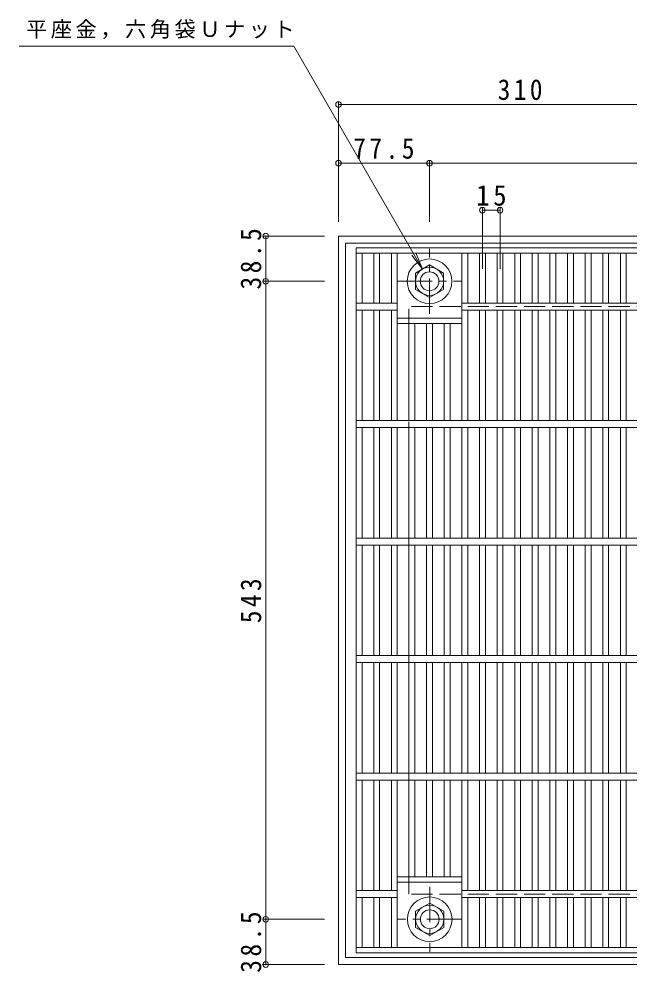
# Model space of a CAD drawing. Units: millimetres at full size, sheet at 1:6. Extents: x -1044 to 1001, y -826 to 728.
# Drawn here: x -1044 to -524, y -158 to 653 of the extents above; entities that cross this region are included whole.
import ezdxf

# ---------------------------------------------------------------- set-up
doc = ezdxf.new("R2010")
doc.units = ezdxf.units.MM
doc.header["$LTSCALE"] = 6
doc.header["$PDMODE"] = 32
doc.header["$PDSIZE"] = 4.8
doc.linetypes.add('CHAIN1', pattern=[8, 5, -1, 1, -1])
doc.linetypes.add('DASHED3', pattern=[4, 3, -1])
for name, color, linetype, lineweight in [('A-1_ピット', 2, 'Continuous', 9), ('A-2_蓋', 3, 'Continuous', 9), ('A-4_寸法', 7, 'Continuous', 9), ('A-5_仕様文', 7, 'Continuous', 9)]:
    doc.layers.add(name, color=color, linetype=linetype, lineweight=lineweight)
doc.styles.add('ＭＳ ゴシック', font='')
doc.styles.get('ＭＳ ゴシック').set_extended_font_data('MS Gothic')

msp = doc.modelspace()

# ---------------------------------------------------------------- linework, layer by layer
at = {"layer": 'A-1_ピット'}
for p, q in [((-771.958, -151.882), (-771.958, 468.118)), ((-151.958, 468.118), (-771.958, 468.118)), ((-765.958, -145.882), (-765.958, 462.118)), ((-157.958, 462.118), (-765.958, 462.118)), ((-706.457, 436.546), (-694.458, 443.474)), ((-694.458, 443.474), (-682.457, 436.546)), ((-706.457, 422.689), (-706.457, 436.546)), ((-682.457, 436.546), (-682.457, 422.689)), ((-694.458, 415.761), (-706.457, 422.689)), ((-682.457, 422.689), (-694.458, 415.761)), ((-706.278, -106.454), (-694.278, -99.525)), ((-694.278, -99.525), (-682.278, -106.454)), ((-706.278, -120.31), (-706.278, -106.454)), ((-682.278, -106.454), (-682.278, -120.31)), ((-694.278, -127.239), (-706.278, -120.31)), ((-682.278, -120.31), (-694.278, -127.239)), ((-157.958, -145.882), (-765.958, -145.882)), ((-151.958, -151.882), (-771.958, -151.882))]:
    msp.add_line(p, q, dxfattribs=at)
at = {"layer": 'A-1_ピット', "linetype": 'CHAIN1'}
for p, q in [((-694.458, 401.981), (-694.458, 457.255)), ((-722.094, 429.618), (-666.821, 429.618)), ((-694.278, -85.746), (-694.278, -141.019)), ((-666.641, -113.382), (-721.914, -113.382))]:
    msp.add_line(p, q, dxfattribs=at)
at = {"layer": 'A-1_ピット', "linetype": 'DASHED3'}
for p, q in [((-711.958, -91.882), (-711.958, 408.119)), ((-211.958, 408.119), (-711.958, 408.119)), ((-211.958, -91.882), (-711.958, -91.882))]:
    msp.add_line(p, q, dxfattribs=at)
at = {"layer": 'A-1_ピット'}
for centre, radius in [((-694.458, 429.618), 19), ((-694.458, 429.618), 12), ((-694.458, 429.618), 8), ((-694.278, -113.382), 19), ((-694.278, -113.382), 12), ((-694.278, -113.382), 8)]:
    msp.add_circle(centre, radius, dxfattribs=at)
at = {"layer": 'A-2_蓋'}
for p, q in [((-756.958, 458.118), (-756.958, -141.882)), ((-756.958, 458.118), (-166.958, 458.118)), ((-756.958, 453.617), (-166.958, 453.617)), ((-751.958, 411.118), (-751.958, 453.617)), ((-741.957, 411.118), (-741.957, 453.617)), ((-736.958, 411.118), (-736.958, 453.617)), ((-726.957, 411.118), (-726.957, 453.617)), ((-721.958, 311.118), (-721.958, 453.617)), ((-666.957, 311.118), (-666.957, 453.617)), ((-661.958, 411.118), (-661.958, 453.617)), ((-651.957, 411.118), (-651.957, 453.617)), ((-646.958, 411.118), (-646.958, 453.617)), ((-636.957, 411.118), (-636.957, 453.617)), ((-631.958, 411.118), (-631.958, 453.617)), ((-621.957, 411.118), (-621.957, 453.617)), ((-616.958, 411.118), (-616.958, 453.617)), ((-606.957, 411.118), (-606.957, 453.617)), ((-601.958, 411.118), (-601.958, 453.617)), ((-591.957, 411.118), (-591.957, 453.617)), ((-586.958, 411.118), (-586.958, 453.617)), ((-576.957, 411.118), (-576.957, 453.617)), ((-571.958, 411.118), (-571.958, 453.617)), ((-561.957, 411.118), (-561.957, 453.617)), ((-556.958, 411.118), (-556.958, 453.617)), ((-546.957, 411.118), (-546.957, 453.617)), ((-541.958, 411.118), (-541.958, 453.617)), ((-531.957, 411.118), (-531.957, 453.617)), ((-526.958, 411.118), (-526.958, 453.617)), ((-721.958, 411.118), (-756.958, 411.118)), ((-256.958, 411.118), (-666.957, 411.118)), ((-721.958, 405.118), (-756.958, 405.118)), ((-751.958, 311.118), (-751.958, 405.118)), ((-741.957, 311.118), (-741.957, 405.118)), ((-736.958, 311.118), (-736.958, 405.118)), ((-726.957, 311.118), (-726.957, 405.118)), ((-721.958, 398.118), (-666.957, 398.118)), ((-256.958, 405.118), (-666.957, 405.118)), ((-661.958, 311.118), (-661.958, 405.118)), ((-651.957, 311.118), (-651.957, 405.118)), ((-646.958, 311.118), (-646.958, 405.118)), ((-636.957, 311.118), (-636.957, 405.118)), ((-631.958, 311.118), (-631.958, 405.118)), ((-621.957, 311.118), (-621.957, 405.118)), ((-616.958, 311.118), (-616.958, 405.118)), ((-606.957, 311.118), (-606.957, 405.118)), ((-601.958, 311.118), (-601.958, 405.118)), ((-591.957, 311.118), (-591.957, 405.118)), ((-586.958, 311.118), (-586.958, 405.118)), ((-576.957, 311.118), (-576.957, 405.118)), ((-571.958, 311.118), (-571.958, 405.118)), ((-561.957, 311.118), (-561.957, 405.118)), ((-556.958, 311.118), (-556.958, 405.118)), ((-546.957, 311.118), (-546.957, 405.118)), ((-541.958, 311.118), (-541.958, 405.118)), ((-531.957, 311.118), (-531.957, 405.118)), ((-526.958, 311.118), (-526.958, 405.118)), ((-721.958, 393.618), (-666.957, 393.618)), ((-711.957, 311.118), (-711.957, 393.618)), ((-706.958, 311.118), (-706.958, 393.618)), ((-696.957, 311.118), (-696.957, 393.618)), ((-691.958, 311.118), (-691.958, 393.618)), ((-681.957, 311.118), (-681.957, 393.618)), ((-676.958, 311.118), (-676.958, 393.618)), ((-166.958, 311.118), (-756.958, 311.118)), ((-166.958, 305.118), (-756.958, 305.118)), ((-751.958, 211.118), (-751.958, 305.118)), ((-741.957, 211.118), (-741.957, 305.118)), ((-736.958, 211.118), (-736.958, 305.118)), ((-726.957, 211.118), (-726.957, 305.118)), ((-721.958, 211.118), (-721.958, 305.118)), ((-711.957, 211.118), (-711.957, 305.118)), ((-706.958, 211.118), (-706.958, 305.118)), ((-696.957, 211.118), (-696.957, 305.118)), ((-691.958, 211.118), (-691.958, 305.118)), ((-681.957, 211.118), (-681.957, 305.118)), ((-676.958, 211.118), (-676.958, 305.118)), ((-666.957, 211.118), (-666.957, 305.118)), ((-661.958, 211.118), (-661.958, 305.118)), ((-651.957, 211.118), (-651.957, 305.118)), ((-646.958, 211.118), (-646.958, 305.118)), ((-636.957, 211.118), (-636.957, 305.118)), ((-631.958, 211.118), (-631.958, 305.118)), ((-621.957, 211.118), (-621.957, 305.118)), ((-616.958, 211.118), (-616.958, 305.118)), ((-606.957, 211.118), (-606.957, 305.118)), ((-601.958, 211.118), (-601.958, 305.118)), ((-591.957, 211.118), (-591.957, 305.118)), ((-586.958, 211.118), (-586.958, 305.118)), ((-576.957, 211.118), (-576.957, 305.118)), ((-571.958, 211.118), (-571.958, 305.118)), ((-561.957, 211.118), (-561.957, 305.118)), ((-556.958, 211.118), (-556.958, 305.118)), ((-546.957, 211.118), (-546.957, 305.118)), ((-541.958, 211.118), (-541.958, 305.118)), ((-531.957, 211.118), (-531.957, 305.118)), ((-526.958, 211.118), (-526.958, 305.118)), ((-166.958, 211.118), (-756.958, 211.118)), ((-166.958, 205.118), (-756.958, 205.118)), ((-751.958, 111.118), (-751.958, 205.118)), ((-741.957, 111.118), (-741.957, 205.118)), ((-736.958, 111.118), (-736.958, 205.118)), ((-726.957, 111.118), (-726.957, 205.118)), ((-721.958, 111.118), (-721.958, 205.118)), ((-711.957, 111.118), (-711.957, 205.118)), ((-706.958, 111.118), (-706.958, 205.118)), ((-696.957, 111.118), (-696.957, 205.118)), ((-691.958, 111.118), (-691.958, 205.118)), ((-681.957, 111.118), (-681.957, 205.118)), ((-676.958, 111.118), (-676.958, 205.118)), ((-666.957, 111.118), (-666.957, 205.118)), ((-661.958, 111.118), (-661.958, 205.118)), ((-651.957, 111.118), (-651.957, 205.118)), ((-646.958, 111.118), (-646.958, 205.118)), ((-636.957, 111.118), (-636.957, 205.118)), ((-631.958, 111.118), (-631.958, 205.118)), ((-621.957, 111.118), (-621.957, 205.118)), ((-616.958, 111.118), (-616.958, 205.118)), ((-606.957, 111.118), (-606.957, 205.118)), ((-601.958, 111.118), (-601.958, 205.118)), ((-591.957, 111.118), (-591.957, 205.118)), ((-586.958, 111.118), (-586.958, 205.118)), ((-576.957, 111.118), (-576.957, 205.118)), ((-571.958, 111.118), (-571.958, 205.118)), ((-561.957, 111.118), (-561.957, 205.118)), ((-556.958, 111.118), (-556.958, 205.118)), ((-546.957, 111.118), (-546.957, 205.118)), ((-541.958, 111.118), (-541.958, 205.118)), ((-531.957, 111.118), (-531.957, 205.118)), ((-526.958, 111.118), (-526.958, 205.118)), ((-166.958, 111.118), (-756.958, 111.118)), ((-166.958, 105.118), (-756.958, 105.118)), ((-751.958, 11.118), (-751.958, 105.118)), ((-741.957, 11.118), (-741.957, 105.118)), ((-736.958, 11.118), (-736.958, 105.118)), ((-726.957, 11.118), (-726.957, 105.118)), ((-721.958, 11.118), (-721.958, 105.118)), ((-711.957, 11.118), (-711.957, 105.118)), ((-706.958, 11.118), (-706.958, 105.118)), ((-696.957, 11.118), (-696.957, 105.118)), ((-691.958, 11.118), (-691.958, 105.118)), ((-681.957, 11.118), (-681.957, 105.118)), ((-676.958, 11.118), (-676.958, 105.118)), ((-666.957, 11.118), (-666.957, 105.118)), ((-661.958, 11.118), (-661.958, 105.118)), ((-651.957, 11.118), (-651.957, 105.118)), ((-646.958, 11.118), (-646.958, 105.118)), ((-636.957, 11.118), (-636.957, 105.118)), ((-631.958, 11.118), (-631.958, 105.118)), ((-621.957, 11.118), (-621.957, 105.118)), ((-616.958, 11.118), (-616.958, 105.118)), ((-606.957, 11.118), (-606.957, 105.118)), ((-601.958, 11.118), (-601.958, 105.118)), ((-591.957, 11.118), (-591.957, 105.118)), ((-586.958, 11.118), (-586.958, 105.118)), ((-576.957, 11.118), (-576.957, 105.118)), ((-571.958, 11.118), (-571.958, 105.118)), ((-561.957, 11.118), (-561.957, 105.118)), ((-556.958, 11.118), (-556.958, 105.118)), ((-546.957, 11.118), (-546.957, 105.118)), ((-541.958, 11.118), (-541.958, 105.118)), ((-531.957, 11.118), (-531.957, 105.118)), ((-526.958, 11.118), (-526.958, 105.118)), ((-166.958, 11.118), (-756.958, 11.118)), ((-166.958, 5.118), (-756.958, 5.118)), ((-751.958, -88.882), (-751.958, 5.118)), ((-741.957, -88.882), (-741.957, 5.118)), ((-736.958, -88.882), (-736.958, 5.118)), ((-726.957, -88.882), (-726.957, 5.118)), ((-721.958, -137.382), (-721.958, 5.118)), ((-711.957, -77.382), (-711.957, 5.118)), ((-706.958, -77.382), (-706.958, 5.118)), ((-696.957, -77.382), (-696.957, 5.118)), ((-691.958, -77.382), (-691.958, 5.118)), ((-681.957, -77.382), (-681.957, 5.118)), ((-676.958, -77.382), (-676.958, 5.118)), ((-666.957, -137.382), (-666.957, 5.118)), ((-661.958, -88.882), (-661.958, 5.118)), ((-651.957, -88.882), (-651.957, 5.118)), ((-646.958, -88.882), (-646.958, 5.118)), ((-636.957, -88.882), (-636.957, 5.118)), ((-631.958, -88.882), (-631.958, 5.118)), ((-621.957, -88.882), (-621.957, 5.118)), ((-616.958, -88.882), (-616.958, 5.118)), ((-606.957, -88.882), (-606.957, 5.118)), ((-601.958, -88.882), (-601.958, 5.118)), ((-591.957, -88.882), (-591.957, 5.118)), ((-586.958, -88.882), (-586.958, 5.118)), ((-576.957, -88.882), (-576.957, 5.118)), ((-571.958, -88.882), (-571.958, 5.118)), ((-561.957, -88.882), (-561.957, 5.118)), ((-556.958, -88.882), (-556.958, 5.118)), ((-546.957, -88.882), (-546.957, 5.118)), ((-541.958, -88.882), (-541.958, 5.118)), ((-531.957, -88.882), (-531.957, 5.118)), ((-526.958, -88.882), (-526.958, 5.118)), ((-721.958, -77.382), (-666.957, -77.382)), ((-721.958, -88.882), (-756.958, -88.882)), ((-721.958, -81.882), (-666.957, -81.882)), ((-256.958, -88.882), (-666.957, -88.882)), ((-721.958, -94.882), (-756.958, -94.882)), ((-751.958, -137.382), (-751.958, -94.882)), ((-741.957, -137.382), (-741.957, -94.882)), ((-736.958, -137.382), (-736.958, -94.882)), ((-726.957, -137.382), (-726.957, -94.882)), ((-256.958, -94.882), (-666.957, -94.882)), ((-661.958, -137.382), (-661.958, -94.882)), ((-651.957, -137.382), (-651.957, -94.882)), ((-646.958, -137.382), (-646.958, -94.882)), ((-636.957, -137.382), (-636.957, -94.882)), ((-631.958, -137.382), (-631.958, -94.882)), ((-621.957, -137.382), (-621.957, -94.882)), ((-616.958, -137.382), (-616.958, -94.882)), ((-606.957, -137.382), (-606.957, -94.882)), ((-601.958, -137.382), (-601.958, -94.882)), ((-591.957, -137.382), (-591.957, -94.882)), ((-586.958, -137.382), (-586.958, -94.882)), ((-576.957, -137.382), (-576.957, -94.882)), ((-571.958, -137.382), (-571.958, -94.882)), ((-561.957, -137.382), (-561.957, -94.882)), ((-556.958, -137.382), (-556.958, -94.882)), ((-546.957, -137.382), (-546.957, -94.882)), ((-541.958, -137.382), (-541.958, -94.882)), ((-531.957, -137.382), (-531.957, -94.882)), ((-526.958, -137.382), (-526.958, -94.882)), ((-166.958, -137.382), (-756.958, -137.382)), ((-166.958, -141.882), (-756.958, -141.882))]:
    msp.add_line(p, q, dxfattribs=at)
at = {"layer": 'A-4_寸法'}
for p, q in [((-771.958, 581.918), (-771.958, 480.118)), ((-771.958, 580.118), (-461.958, 580.118)), ((-771.958, 530.118), (-694.458, 530.118)), ((-694.458, 531.918), (-694.458, 480.118)), ((-694.458, 530.118), (-229.458, 530.118)), ((-649.457, 491.918), (-649.457, 440.118)), ((-649.457, 490.118), (-634.457, 490.118)), ((-634.457, 491.918), (-634.457, 440.118)), ((-835.758, 468.118), (-783.958, 468.118)), ((-833.958, 468.118), (-833.958, 429.618)), ((-835.758, 429.618), (-783.958, 429.618)), ((-833.958, 429.618), (-833.958, -113.382)), ((-835.758, -113.382), (-783.958, -113.382)), ((-833.958, -113.382), (-833.958, -151.882)), ((-835.758, -151.882), (-783.958, -151.882))]:
    msp.add_line(p, q, dxfattribs=at)
for p in [(-771.958, 580.118), (-771.958, 530.118), (-694.458, 530.118), (-649.457, 490.118), (-634.457, 490.118), (-833.958, 468.118), (-833.958, 429.618), (-833.958, -113.382), (-833.958, -151.882)]:
    msp.add_point(p, dxfattribs=at)
at = {"layer": 'A-5_仕様文'}
for p, q in [((-809.966, 629.684), (-1043.966, 629.684)), ((-809.966, 629.684), (-700.457, 440.01)), ((-700.457, 440.01), (-709.589, 451.91)), ((-700.457, 440.01), (-706.198, 453.868))]:
    msp.add_line(p, q, dxfattribs=at)

# ---------------------------------------------------------------- texts
at = {"layer": 'A-4_寸法', "color": 2, "char_height": 17.6, "attachment_point": 7, "style": 'ＭＳ ゴシック'}
for s, insert in [('\\T1.27;\\W0.9;310', (-636.458, 583.718)), ('\\T1.28;\\W0.9;77.5', (-759.458, 533.718)), ('\\T1.27;\\W0.95;15', (-654.707, 493.718))]:
    msp.add_mtext(s, dxfattribs=dict(at, insert=insert))
at = {"layer": 'A-4_寸法', "color": 2, "char_height": 17.6, "attachment_point": 7, "rotation": 90, "style": 'ＭＳ ゴシック'}
for s, insert in [('\\T1.28;\\W0.9;38.5', (-837.558, 422.618)), ('\\T1.27;\\W0.9;543', (-837.558, 138.618)), ('\\T1.28;\\W0.9;38.5', (-837.558, -158.882))]:
    msp.add_mtext(s, dxfattribs=dict(at, insert=insert))
at = {"layer": 'A-5_仕様文', "insert": (-1037.966, 635.684), "char_height": 13.2, "attachment_point": 7, "style": 'ＭＳ ゴシック'}
msp.add_mtext('\\T1.17;平座金，六角袋Ｕナット', dxfattribs=at)

doc.saveas('drawing.dxf')
